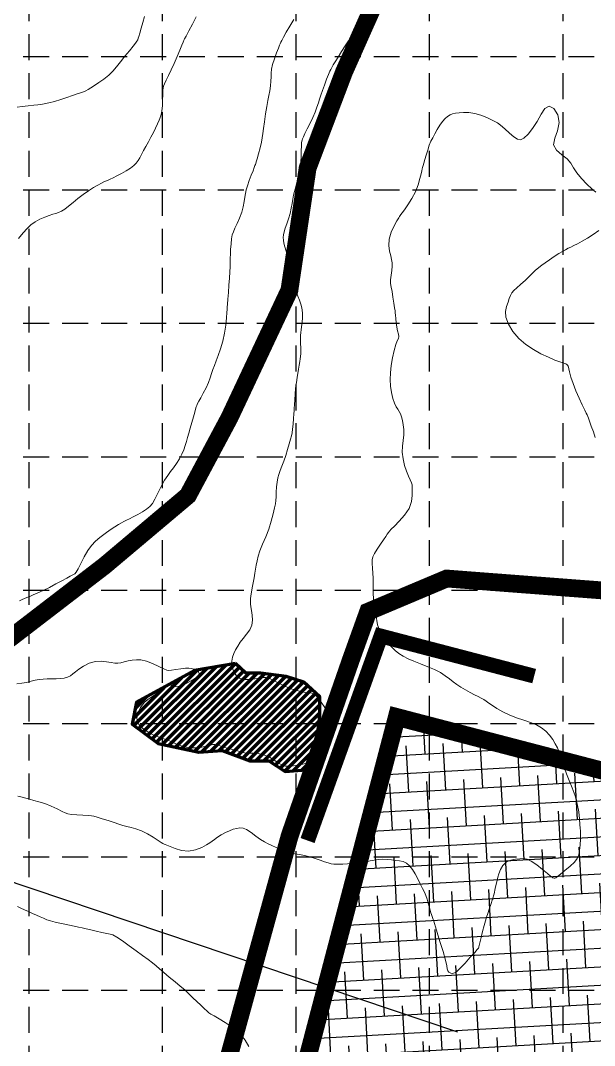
# Model space of a CAD drawing. Header units: inches. Extents: x 45655 to 51424, y 20024 to 23633.
# Drawn here: x 48714 to 49101, y 21071 to 21763 of the extents above; entities that cross this region are included whole.
import ezdxf

# ---------------------------------------------------------------- set-up
doc = ezdxf.new("R2010")
doc.units = ezdxf.units.IN
doc.header["$MEASUREMENT"] = 0
doc.linetypes.add('DASHED2', pattern=[0.375, 0.25, -0.125])
doc.linetypes.add('HIDDEN', pattern=[0.375, 0.25, -0.125])
for name, color, linetype, lineweight in [('100-Yr Floodplain', 5, 'DASHED2', 60), ('CREEK', 5, 'Continuous', 211), ('CTR', 43, 'Continuous', 9)]:
    doc.layers.add(name, color=color, linetype=linetype, lineweight=lineweight)
for name, color, linetype in [('FLOOD PLANE', 120, 'Continuous'), ('GRID', 254, 'HIDDEN'), ('SILT FENCE', 200, 'Continuous'), ('STOCKPILE', 32, 'Continuous')]:
    doc.layers.add(name, color=color, linetype=linetype)

# ---------------------------------------------------------------- blocks, each defined once
blk = doc.blocks.new('A$C28FF5051')
at = {"layer": 'STOCKPILE', "lineweight": 60, "ltscale": 30}
for p, q in [((7.62, 338.69), (185.56, 430)), ((185.56, 430), (355.29, 99.26)), ((177.36, 7.94), (7.62, 338.69)), ((355.29, 99.26), (177.36, 7.94))]:
    blk.add_line(p, q, dxfattribs=at)
at = {"layer": 'STOCKPILE', "ltscale": 30}
for p, q in [((38.07, 279.37), (186.62, 427.92)), ((44.06, 267.68), (192.62, 416.24)), ((180.39, 404.01), (164.96, 419.43)), ((199.77, 402.3), (184.81, 417.27)), ((32.07, 291.05), (155.7, 414.68)), ((153.87, 412.85), (153.28, 413.44)), ((50.06, 256), (198.62, 404.56)), ((136.19, 395.17), (129.92, 401.45)), ((162.71, 386.33), (141.6, 407.44)), ((26.07, 302.73), (119.39, 396.05)), ((189.23, 377.49), (167.13, 399.59)), ((56.05, 244.32), (204.61, 392.88)), ((118.52, 377.49), (106.55, 389.46)), ((145.03, 368.66), (122.94, 390.75)), ((215.74, 368.66), (193.65, 390.75)), ((62.05, 232.64), (210.61, 381.2)), ((171.55, 359.82), (149.45, 381.91)), ((20.08, 314.41), (83.08, 377.41)), ((100.84, 359.82), (83.19, 377.47)), ((68.04, 220.95), (216.6, 369.51)), ((74.32, 368.66), (71.51, 371.47)), ((127.36, 350.98), (105.26, 373.07)), ((198.07, 350.98), (175.97, 373.07)), ((83.16, 342.14), (61.06, 364.24)), ((153.87, 342.14), (131.77, 364.24)), ((224.58, 342.14), (202.49, 364.24)), ((14.08, 326.09), (46.76, 358.78)), ((56.64, 350.98), (48.14, 359.48)), ((74.04, 209.27), (222.6, 357.83)), ((109.68, 333.3), (87.58, 355.4)), ((180.39, 333.3), (158.29, 355.4)), ((38.97, 333.3), (24.78, 347.49)), ((65.48, 324.46), (43.39, 346.56)), ((80.03, 197.59), (228.59, 346.15)), ((136.19, 324.46), (114.1, 346.56)), ((206.9, 324.46), (184.81, 346.56)), ((8.09, 337.78), (10.45, 340.14)), ((92, 315.62), (69.9, 337.72)), ((86.03, 185.91), (234.59, 334.47)), ((162.71, 315.62), (140.61, 337.72)), ((233.42, 315.62), (211.32, 337.72)), ((47.81, 306.78), (25.71, 328.88)), ((118.52, 306.78), (96.42, 328.88)), ((189.23, 306.78), (167.13, 328.88)), ((21.29, 315.62), (17.53, 319.38)), ((74.32, 297.94), (52.23, 320.04)), ((92.02, 174.22), (240.58, 322.78)), ((145.03, 297.94), (122.94, 320.04)), ((215.74, 297.94), (193.65, 320.04)), ((100.84, 289.11), (78.74, 311.2)), ((171.55, 289.11), (149.45, 311.2)), ((242.26, 289.11), (220.16, 311.2)), ((98.02, 162.54), (246.58, 311.1)), ((56.64, 280.27), (34.55, 302.36)), ((104.01, 150.86), (252.57, 299.42)), ((127.36, 280.27), (105.26, 302.36)), ((198.07, 280.27), (175.97, 302.36)), ((255.68, 293.36), (246.68, 302.36)), ((83.16, 271.43), (61.06, 293.53)), ((153.87, 271.43), (131.77, 293.53)), ((224.58, 271.43), (202.49, 293.53)), ((109.68, 262.59), (87.58, 284.69)), ((110.01, 139.18), (258.57, 287.74)), ((180.39, 262.59), (158.29, 284.69)), ((251.1, 262.59), (229, 284.69)), ((65.48, 253.75), (43.39, 275.85)), ((136.19, 253.75), (114.1, 275.85)), ((116, 127.49), (264.56, 276.05)), ((206.9, 253.75), (184.81, 275.85)), ((274.32, 257.05), (255.52, 275.85)), ((92, 244.91), (69.9, 267.01)), ((122, 115.81), (270.56, 264.37)), ((162.71, 244.91), (140.61, 267.01)), ((233.42, 244.91), (211.32, 267.01)), ((118.52, 236.07), (96.42, 258.17)), ((189.23, 236.07), (167.13, 258.17)), ((259.94, 236.07), (237.84, 258.17)), ((145.03, 227.23), (122.94, 249.33)), ((127.99, 104.13), (276.55, 252.69)), ((215.74, 227.23), (193.65, 249.33)), ((286.45, 227.23), (264.36, 249.33)), ((74.32, 227.23), (54.8, 246.76)), ((100.84, 218.4), (78.74, 240.49)), ((133.99, 92.45), (282.55, 241.01)), ((171.55, 218.4), (149.45, 240.49)), ((242.26, 218.4), (220.16, 240.49)), ((127.36, 209.56), (105.26, 231.65)), ((139.99, 80.77), (288.54, 229.32)), ((198.07, 209.56), (175.97, 231.65)), ((268.78, 209.56), (246.68, 231.65)), ((153.87, 200.72), (131.77, 222.81)), ((224.58, 200.72), (202.49, 222.81)), ((295.29, 200.72), (273.2, 222.81)), ((145.98, 69.08), (294.54, 217.64)), ((83.16, 200.72), (73.44, 210.44)), ((109.68, 191.88), (87.58, 213.98)), ((180.39, 191.88), (158.29, 213.98)), ((251.1, 191.88), (229, 213.98)), ((136.19, 183.04), (114.1, 205.14)), ((151.98, 57.4), (300.54, 205.96)), ((206.9, 183.04), (184.81, 205.14)), ((277.62, 183.04), (255.52, 205.14)), ((162.71, 174.2), (140.61, 196.3)), ((157.97, 45.72), (306.53, 194.28)), ((233.42, 174.2), (211.32, 196.3)), ((304.13, 174.2), (282.03, 196.3)), ((118.52, 165.36), (96.42, 187.46)), ((189.23, 165.36), (167.13, 187.46)), ((259.94, 165.36), (237.84, 187.46)), ((311.59, 184.42), (308.55, 187.46)), ((163.97, 34.04), (312.53, 182.6)), ((145.03, 156.52), (122.94, 178.62)), ((215.74, 156.52), (193.65, 178.62)), ((286.45, 156.52), (264.36, 178.62)), ((171.55, 147.68), (149.45, 169.78)), ((169.96, 22.35), (318.52, 170.91)), ((242.26, 147.68), (220.16, 169.78)), ((312.97, 147.68), (290.87, 169.78)), ((127.36, 138.85), (105.26, 160.94)), ((175.96, 10.67), (324.52, 159.23)), ((198.07, 138.85), (175.97, 160.94)), ((268.78, 138.85), (246.68, 160.94)), ((330.22, 148.11), (317.39, 160.94)), ((153.87, 130.01), (131.77, 152.1)), ((224.58, 130.01), (202.49, 152.1)), ((205.19, 22.23), (330.51, 147.55)), ((295.29, 130.01), (273.2, 152.1)), ((180.39, 121.17), (158.29, 143.26)), ((251.1, 121.17), (229, 143.26)), ((321.81, 121.17), (299.71, 143.26)), ((136.19, 112.33), (114.1, 134.43)), ((206.9, 112.33), (184.81, 134.43)), ((241.5, 40.86), (336.51, 135.87)), ((277.62, 112.33), (255.52, 134.43)), ((348.33, 112.33), (326.23, 134.43)), ((162.71, 103.49), (140.61, 125.59)), ((233.42, 103.49), (211.32, 125.59)), ((304.13, 103.49), (282.03, 125.59)), ((277.82, 59.5), (342.5, 124.18)), ((189.23, 94.65), (167.13, 116.75)), ((259.94, 94.65), (237.84, 116.75)), ((330.65, 94.65), (308.55, 116.75)), ((314.13, 78.13), (348.5, 112.5)), ((215.74, 85.81), (193.65, 107.91)), ((286.45, 85.81), (264.36, 107.91)), ((347.65, 95.33), (335.07, 107.91)), ((145.03, 85.81), (129.34, 101.5)), ((171.55, 76.97), (149.45, 99.07)), ((242.26, 76.97), (220.16, 99.07)), ((312.6, 77.35), (290.87, 99.07)), ((350.44, 96.77), (354.49, 100.82)), ((198.07, 68.13), (175.97, 90.23)), ((268.78, 68.13), (246.68, 90.23)), ((324.28, 83.34), (317.39, 90.23)), ((224.58, 59.3), (202.49, 81.39)), ((289.23, 65.36), (273.2, 81.39)), ((180.39, 50.46), (158.29, 72.55)), ((251.1, 50.46), (229, 72.55)), ((300.92, 71.35), (299.71, 72.55)), ((153.87, 59.3), (147.98, 65.19)), ((206.9, 41.62), (184.81, 63.72)), ((265.87, 53.37), (255.52, 63.72)), ((230.82, 35.38), (211.32, 54.88)), ((189.23, 23.94), (167.13, 46.04)), ((242.5, 41.37), (237.84, 46.04)), ((207.46, 23.39), (193.65, 37.2)), ((184.09, 11.4), (175.97, 19.52))]:
    blk.add_line(p, q, dxfattribs=at)
at = {"layer": 'STOCKPILE', "const_width": 12}
blk.add_lwpolyline([(8.07, 339.06), (185.57, 430), (355.25, 99.24), (177.32, 8.08)], close=True, dxfattribs=at)

msp = doc.modelspace()

# ---------------------------------------------------------------- hatches: boundary and pattern name
at = {"layer": 'CREEK'}
h = msp.add_hatch(dxfattribs=at)
h.set_pattern_fill('ANSI31', color=256, scale=30, style=0)
h.paths.add_polyline_path([(48858.48, 21329.11), (48831, 21324.2), (48791.9, 21302.85), (48788.86, 21287.99), (48806.46, 21275.15), (48833.94, 21269.27), (48849.65, 21270.25), (48868.3, 21263.38), (48881.06, 21263.38), (48891.95, 21256.24), (48909.19, 21257.59), (48912.47, 21269.27), (48915.41, 21293.79), (48915.41, 21306.54), (48904.62, 21316.35), (48892.84, 21320.28), (48875.39, 21322.45), (48865.59, 21322.45)])

# ---------------------------------------------------------------- linework, layer by layer
at = {"layer": '100-Yr Floodplain', "color": 4, "const_width": 12, "flags": 128}
msp.add_lwpolyline([(50192.23, 20539.76), (50189.91, 20570.65), (50172.63, 20620.53), (50129.08, 20742.96), (50097.28, 20814.46), (50035.67, 20859.14), (49982.02, 20892.91), (49912.46, 20934.61), (49867.74, 20960.43), (49827, 20994.19), (49736.58, 21034.91), (49695.84, 21061.72), (49672.99, 21088.53), (49650.69, 21126.09), (49618.9, 21170.77), (49570.21, 21255.18), (49529.47, 21322.71), (49504.63, 21370.37), (49451.96, 21421.01), (49404.27, 21468.68), (49385.39, 21497.48), (49374.46, 21526.27), (49355.58, 21543.16), (49326.76, 21558.05), (49314.84, 21570.96), (49302.45, 21598.68), (49297.33, 21617.24), (49283.87, 21633.89), (49260.17, 21702.39), (49252.48, 21718.4), (49195.32, 21798.2), (49166.49, 21844.3), (49126.13, 21908.97), (49096.66, 21955.7), (49080, 21986.43), (49039.64, 22019.09), (49012.51, 22022.86), (49000.22, 22017.59), (48989.69, 21984.27), (48980.92, 21907.1), (48973.9, 21847.47), (48966.88, 21807.14), (48931.78, 21728.21), (48907.21, 21663.32), (48894.93, 21580.89), (48854.56, 21494.96), (48826.48, 21442.34), (48770.32, 21394.99), (48701.88, 21342.37), (48654.49, 21303.79), (48496.55, 21258.19), (48351.66, 21204.72), (48241.1, 21146.84), (48167.39, 21083.7), (48076.13, 21011.8), (48041.03, 20983.74), (47986.63, 20953.92), (47965.57, 20952.17), (47919.94, 20959.18), (47814.65, 21024.08), (47714.61, 21090.72), (47630.37, 21164.38), (47588.26, 21224.01), (47547.89, 21292.41), (47530.34, 21301.18), (47488.22, 21292.41), (47461.9, 21283.64), (47428.56, 21278.38), (47373.93, 21285.2)], dxfattribs=at)
at = {"layer": 'CREEK'}
msp.add_lwpolyline([(48858.48, 21329.11), (48831, 21324.2), (48791.9, 21302.85), (48788.86, 21287.99), (48806.46, 21275.15), (48833.94, 21269.27), (48849.65, 21270.25), (48868.3, 21263.38), (48881.06, 21263.38), (48891.95, 21256.24), (48909.19, 21257.59), (48912.47, 21269.27), (48915.41, 21293.79), (48915.41, 21306.54), (48904.62, 21316.35), (48892.84, 21320.28), (48875.39, 21322.45), (48865.59, 21322.45)], close=True, dxfattribs=at)
at = {"layer": 'CTR'}
for points, elevation in [([(48797.14, 21765.42), (48796.03, 21761.48), (48794.98, 21757.55), (48794.12, 21754.28), (48793.5, 21752.13), (48793.06, 21750.8), (48792.66, 21749.88), (48792.13, 21748.93), (48791.21, 21747.57), (48789.56, 21745.45), (48787.01, 21742.37), (48783.96, 21738.71), (48780.94, 21734.99), (48778.3, 21731.67), (48775.83, 21728.7), (48773.11, 21725.95), (48769.88, 21723.34), (48766.48, 21720.96), (48763.41, 21718.92), (48761.01, 21717.34), (48759.16, 21716.16), (48757.58, 21715.32), (48756.01, 21714.68), (48754.17, 21714.09), (48751.77, 21713.3), (48748.61, 21712.17), (48744.87, 21710.81), (48740.79, 21709.45), (48736.65, 21708.24), (48732.81, 21707.28), (48729.62, 21706.6), (48727.29, 21706.24), (48725.2, 21706.03), (48722.56, 21705.78), (48718.86, 21705.32), (48714.82, 21704.78), (48711.41, 21704.31)], 576), ([(48897.98, 21763.59), (48895.23, 21759.04), (48892.79, 21754.85), (48890.9, 21751.53), (48889.74, 21749.43), (48889.13, 21748.3), (48888.83, 21747.69), (48888.62, 21747.14), (48888.26, 21746.14), (48887.5, 21744.17), (48886.23, 21740.91), (48884.77, 21736.95), (48883.55, 21733.11), (48882.9, 21729.99), (48882.66, 21727.34), (48882.56, 21724.72), (48882.4, 21721.8), (48882.1, 21718.64), (48881.68, 21715.45), (48881.13, 21712.3), (48880.45, 21708.88), (48879.68, 21704.78), (48878.85, 21699.79), (48878.08, 21694.56), (48877.44, 21689.95), (48877.02, 21686.53), (48876.62, 21683.75), (48876.02, 21680.73), (48875.1, 21676.93), (48874.04, 21672.92), (48873.12, 21669.57), (48872.53, 21667.5), (48872.22, 21666.41), (48871.99, 21665.71), (48871.69, 21664.9), (48871.2, 21663.58), (48870.38, 21661.46), (48869.19, 21658.36), (48867.85, 21654.77), (48866.66, 21651.36), (48865.86, 21648.59), (48865.34, 21646.2), (48864.95, 21643.67), (48864.5, 21640.66), (48863.83, 21637.19), (48862.81, 21633.42), (48861.35, 21629.51), (48859.7, 21625.81), (48858.21, 21622.69), (48857.12, 21620.31), (48856.39, 21618.19), (48855.9, 21615.58), (48855.55, 21612.07), (48855.3, 21608.22), (48855.13, 21604.92), (48855.04, 21602.79), (48855, 21601.59), (48855, 21600.83), (48855.02, 21600.06), (48855.02, 21598.82), (48854.95, 21596.67), (48854.76, 21593.31), (48854.48, 21589.03), (48854.14, 21584.21), (48853.77, 21579.33), (48853.42, 21574.91), (48853.15, 21571.54), (48853.01, 21569.49), (48852.91, 21567.95), (48852.77, 21565.77), (48852.5, 21562.13), (48851.99, 21557.33), (48851.15, 21551.95), (48849.92, 21546.53), (48848.46, 21541.41), (48846.95, 21536.92), (48845.57, 21533.23), (48844.38, 21530.16), (48843.36, 21527.38), (48842.49, 21524.62), (48841.57, 21521.72), (48840.36, 21518.52), (48838.71, 21514.97), (48836.86, 21511.42), (48835.17, 21508.33), (48833.9, 21506.02), (48833.03, 21504.38), (48832.46, 21503.17), (48832.08, 21502.08), (48831.69, 21500.71), (48831.12, 21498.59), (48830.23, 21495.43), (48829.15, 21491.67), (48828.06, 21487.87), (48827.1, 21484.52), (48826.26, 21481.57), (48825.46, 21478.81), (48824.63, 21476.06), (48823.66, 21473.24), (48822.4, 21470.25), (48820.76, 21467.07), (48818.86, 21463.89), (48816.85, 21460.98), (48814.86, 21458.44), (48812.86, 21455.85), (48810.75, 21452.66), (48808.52, 21448.51)], 582), ([(48832.07, 21765.28), (48829.51, 21760.31), (48827.13, 21755.81), (48825.29, 21752.36), (48824.24, 21750.39), (48823.79, 21749.52), (48823.64, 21749.22), (48823.52, 21748.94), (48823.18, 21748.13), (48822.4, 21746.22), (48821.02, 21742.86), (48819.2, 21738.53)], 578), ([(48946.06, 21763.86), (48943.42, 21760.46), (48941.09, 21757.55), (48938.97, 21754.85), (48936.91, 21752.08), (48934.81, 21749.07), (48932.55, 21745.67), (48930.08, 21741.86), (48927.7, 21738.1), (48925.76, 21734.96), (48924.51, 21732.87), (48923.79, 21731.59), (48923.31, 21730.72), (48922.85, 21729.84), (48922.22, 21728.53), (48921.3, 21726.39), (48920.01, 21723.14), (48918.56, 21719.3), (48917.21, 21715.57), (48916.14, 21712.47), (48915.27, 21709.79), (48914.43, 21707.16), (48913.46, 21704.26), (48912.25, 21701.02), (48910.72, 21697.42)], 584), ([(48819.2, 21738.53), (48817.17, 21733.88), (48815.16, 21729.49), (48813.34, 21725.65), (48811.85, 21722.52), (48810.8, 21720.2), (48810.14, 21718.54), (48809.77, 21717.26), (48809.58, 21716.11), (48809.51, 21714.66), (48809.48, 21712.44), (48809.43, 21709.19), (48809.25, 21705.36), (48808.86, 21701.61), (48808.17, 21698.44), (48807.21, 21695.67), (48806.04, 21693), (48804.7, 21690.18), (48803.2, 21687.21), (48801.56, 21684.12), (48799.81, 21680.98), (48798.06, 21677.91), (48796.48, 21675.05), (48795.13, 21672.5), (48793.97, 21670.26), (48792.84, 21668.29), (48791.59, 21666.54), (48789.98, 21664.9), (48787.79, 21663.21), (48784.9, 21661.38), (48781.67, 21659.57), (48778.63, 21657.97), (48776.15, 21656.71), (48774.09, 21655.74), (48772.24, 21654.91), (48770.34, 21654.09), (48768.22, 21653.12), (48765.71, 21651.83), (48762.73, 21650.1), (48759.38, 21647.94), (48755.87, 21645.43), (48752.36, 21642.67), (48749.02, 21639.93), (48746.01, 21637.51), (48743.43, 21635.63), (48741.21, 21634.27), (48739.25, 21633.3), (48737.41, 21632.65), (48735.43, 21632.06), (48733.02, 21631.3), (48730, 21630.19), (48726.66, 21628.73), (48723.43, 21626.99), (48720.61, 21625), (48718.01, 21622.6), (48715.33, 21619.56), (48712.36, 21615.84)], 578), ([(49101.41, 21646.91), (49098.81, 21649.23), (49095.42, 21652.42), (49091.8, 21656.16), (49088.69, 21659.96), (49086.54, 21663.42), (49084.68, 21666.53), (49082.21, 21669.44), (49078.58, 21672.27), (49075.01, 21675.34), (49073.08, 21678.97), (49073.77, 21683.41), (49075.71, 21688.48), (49076.89, 21693.9), (49075.83, 21699.22), (49073.15, 21703.37), (49069.95, 21705.08), (49067.13, 21703.53), (49064.55, 21699.64), (49061.88, 21694.73), (49058.89, 21689.99), (49055.81, 21686.04), (49053.02, 21683.35), (49050.74, 21682.28), (49048.64, 21682.68), (49046.24, 21684.32), (49043.27, 21686.87), (49040.09, 21689.72), (49037.29, 21692.18), (49035.21, 21693.76), (49033.4, 21694.79), (49031.13, 21695.84), (49027.92, 21697.3), (49024.02, 21698.86), (49019.88, 21700.12), (49015.91, 21700.71), (49012.32, 21700.76), (49009.27, 21700.55), (49006.88, 21700.23), (49004.94, 21699.78), (49003.23, 21699.12), (49001.54, 21698.15), (48999.83, 21696.75), (48998.06, 21694.76), (48996.26, 21692.14), (48994.51, 21689.18), (48992.91, 21686.3), (48991.54, 21683.76), (48990.35, 21681.32), (48989.24, 21678.62), (48988.17, 21675.43), (48987.15, 21672.07), (48986.28, 21669.03), (48985.6, 21666.67), (48985.09, 21664.93), (48984.73, 21663.69), (48984.46, 21662.7), (48984.16, 21661.48), (48983.7, 21659.43), (48982.94, 21656.16), (48981.72, 21651.96), (48979.9, 21647.29), (48977.41, 21642.66), (48974.74, 21638.48), (48972.42, 21635.18), (48970.91, 21633.08), (48970.06, 21631.89), (48969.59, 21631.24), (48969.21, 21630.69), (48968.61, 21629.71), (48967.45, 21627.69), (48965.57, 21624.29), (48963.56, 21619.95), (48962.16, 21615.3), (48961.87, 21610.95), (48962.41, 21607.1), (48963.22, 21603.94), (48963.86, 21601.49), (48964.21, 21599.37), (48964.21, 21597.02), (48963.87, 21594.1), (48963.43, 21590.9), (48963.12, 21587.9), (48963.18, 21585.39), (48963.54, 21582.96), (48964.1, 21580.01), (48964.75, 21576.21), (48965.38, 21572.21), (48965.88, 21568.88), (48966.18, 21566.86), (48966.33, 21565.53), (48966.43, 21564.03), (48966.58, 21561.71), (48966.84, 21558.86), (48967.28, 21555.95), (48967.9, 21553.41), (48968.47, 21551.31), (48968.7, 21549.67), (48968.37, 21548.36), (48967.61, 21546.76), (48966.58, 21544.22), (48965.46, 21540.24), (48964.39, 21535.29), (48963.53, 21530.09), (48962.99, 21525.2), (48962.82, 21520.61), (48963.05, 21516.17), (48963.67, 21511.81), (48964.59, 21507.81), (48965.69, 21504.55), (48966.83, 21502.24), (48967.95, 21500.58), (48968.95, 21499.11), (48969.8, 21497.44), (48970.51, 21495.42), (48971.13, 21492.98), (48971.68, 21490.07), (48972.03, 21486.78), (48972.03, 21483.25), (48971.63, 21479.55), (48971.15, 21475.68), (48971, 21471.52), (48971.51, 21467.07), (48972.53, 21462.67), (48973.84, 21458.69), (48975.18, 21455.45), (48976.37, 21452.92), (48977.25, 21450.99), (48977.66, 21449.45), (48977.78, 21447.83), (48977.78, 21445.58), (48977.75, 21442.3), (48977.23, 21438.21), (48975.62, 21433.68), (48972.61, 21429.12), (48968.96, 21424.97), (48965.71, 21421.69), (48963.63, 21419.59), (48962.46, 21418.31), (48961.72, 21417.34), (48960.92, 21416.21), (48959.85, 21414.64), (48958.33, 21412.41), (48956.26, 21409.45), (48954.07, 21406.2), (48952.25, 21403.24), (48951.18, 21400.95), (48950.75, 21398.92), (48950.73, 21396.55), (48950.89, 21393.41), (48951.12, 21389.91), (48951.29, 21386.65), (48951.35, 21384.04), (48951.33, 21381.74), (48951.33, 21379.25), (48951.4, 21376.2), (48951.58, 21372.83), (48951.89, 21369.48), (48952.34, 21366.42), (48952.84, 21363.59), (48953.32, 21360.84), (48953.75, 21358.04), (48954.34, 21355.13), (48955.37, 21352.09), (48957.05, 21348.92), (48959.2, 21345.76), (48961.53, 21342.8), (48963.85, 21340.16), (48966.22, 21337.85), (48968.75, 21335.81), (48971.59, 21333.99), (48974.89, 21332.28), (48978.8, 21330.57), (48983.37, 21328.77), (48988.22, 21326.87), (48992.79, 21324.88), (48996.68, 21322.84), (48999.96, 21320.76), (49002.78, 21318.72), (49005.34, 21316.76), (49007.87, 21314.85), (49010.57, 21312.98), (49013.61, 21311.15), (49016.75, 21309.45), (49019.68, 21307.94), (49022.15, 21306.7), (49024.21, 21305.64), (49025.98, 21304.64), (49027.61, 21303.57), (49029.42, 21302.31), (49031.75, 21300.7), (49034.87, 21298.67), (49038.72, 21296.45), (49043.16, 21294.31), (49048.01, 21292.47), (49052.95, 21290.84), (49057.56, 21289.25), (49061.54, 21287.54), (49064.92, 21285.6), (49067.82, 21283.29), (49070.32, 21280.6), (49072.44, 21277.69), (49074.18, 21274.8), (49075.56, 21272.15), (49076.6, 21269.79), (49077.36, 21267.75), (49077.91, 21265.96), (49078.44, 21264.09), (49079.19, 21261.71), (49080.32, 21258.51), (49081.82, 21254.54), (49083.61, 21249.99), (49085.58, 21245.03), (49087.48, 21239.78), (49089.01, 21234.37), (49089.95, 21229), (49090.45, 21224.13), (49090.73, 21220.34), (49090.98, 21217.88), (49091.18, 21216.05), (49091.24, 21213.83), (49091.13, 21210.51), (49090.85, 21206.61), (49090.48, 21202.92), (49089.97, 21200), (49088.98, 21197.56), (49087.11, 21195.08), (49084.13, 21192.19), (49080.7, 21189.26), (49077.69, 21186.83), (49075.71, 21185.3), (49074.61, 21184.53), (49073.96, 21184.25), (49073.44, 21184.2), (49072.97, 21184.31), (49072.52, 21184.51), (49071.99, 21184.85), (49070.96, 21185.64), (49068.93, 21187.31), (49065.62, 21190.03), (49061.69, 21193.13), (49057.98, 21195.69), (49055.12, 21197.03), (49052.76, 21197.41), (49050.29, 21197.3), (49047.31, 21197.06), (49044.12, 21196.45), (49041.17, 21195.11), (49038.87, 21192.81), (49037.21, 21189.98), (49036.09, 21187.2), (49035.39, 21184.86), (49034.89, 21182.69), (49034.4, 21180.25), (49033.73, 21177.19), (49032.86, 21173.69), (49031.86, 21170.04), (49030.76, 21166.47), (49029.66, 21163.18), (49028.66, 21160.28), (49027.81, 21157.82), (49027.04, 21155.33), (49026.19, 21152.25), (49025.17, 21148.29), (49024.13, 21144.11), (49023.31, 21140.68), (49022.85, 21138.7), (49022.65, 21137.83), (49022.54, 21137.47), (49022.34, 21137.06), (49021.6, 21136.11), (49019.87, 21134.1), (49016.88, 21130.81), (49013.33, 21126.96), (49010.06, 21123.54), (49007.76, 21121.32), (49006.19, 21120.22), (49004.93, 21119.93), (49003.65, 21120.2), (49002.48, 21120.87), (49001.66, 21121.78), (49001.31, 21122.97), (49001.01, 21125.08), (49000.19, 21128.89), (48998.5, 21134.81), (48996.39, 21141.58), (48994.54, 21147.51), (48993.43, 21151.35), (48992.85, 21153.62), (48992.39, 21155.24), (48991.72, 21156.99), (48990.9, 21159.08), (48990.06, 21161.55), (48989.27, 21164.41), (48988.52, 21167.38), (48987.76, 21170.14), (48986.91, 21172.48), (48985.9, 21174.71), (48984.66, 21177.21), (48983.15, 21180.29), (48981.42, 21183.69), (48979.61, 21187.08), (48977.8, 21190.11), (48975.92, 21192.59), (48973.86, 21194.37), (48971.56, 21195.37), (48969.04, 21195.83), (48966.39, 21196.13), (48963.65, 21196.51), (48960.84, 21196.87), (48957.96, 21197.05), (48955.03, 21196.88), (48952.11, 21196.44), (48949.27, 21195.86), (48946.55, 21195.25), (48943.79, 21194.68), (48940.8, 21194.24), (48937.46, 21193.98), (48934.07, 21193.85), (48931.01, 21193.75), (48928.58, 21193.63), (48926.61, 21193.55), (48924.84, 21193.61), (48923.03, 21193.91), (48920.97, 21194.45), (48918.54, 21195.26), (48915.6, 21196.31), (48912.28, 21197.46), (48908.74, 21198.55), (48905.13, 21199.43), (48901.7, 21200.13), (48898.68, 21200.65), (48896.2, 21201.09), (48893.98, 21201.58), (48891.65, 21202.34), (48888.92, 21203.49), (48886, 21204.84), (48883.18, 21206.19), (48880.64, 21207.38), (48878.19, 21208.65), (48875.48, 21210.33), (48872.34, 21212.6), (48869.06, 21215), (48866.07, 21216.93), (48863.64, 21217.91), (48861.57, 21218.1), (48859.49, 21217.77), (48857.1, 21217.15), (48854.47, 21216.24), (48851.72, 21215), (48848.96, 21213.44), (48846.43, 21211.76), (48844.37, 21210.26), (48842.84, 21209.09), (48841.32, 21208.02), (48839.13, 21206.7), (48835.78, 21204.96), (48831.53, 21203.34), (48826.82, 21202.5)], 586), ([(48910.72, 21697.42), (48908.86, 21693.51), (48906.95, 21689.73), (48905.36, 21686.54), (48904.32, 21684.32), (48903.75, 21682.92), (48903.47, 21682.02), (48903.3, 21681.31), (48903.17, 21680.22), (48903.06, 21678.15), (48902.94, 21674.79), (48902.83, 21670.91), (48902.71, 21667.52), (48902.58, 21665.33), (48902.33, 21663.69), (48901.87, 21661.6), (48901.1, 21658.36), (48900.16, 21654.44), (48899.21, 21650.65), (48898.4, 21647.55), (48897.72, 21644.92), (48897.17, 21642.32), (48896.7, 21639.39), (48896.16, 21636.14), (48895.41, 21632.66), (48894.35, 21629.07), (48893.16, 21625.63), (48892.09, 21622.61), (48891.31, 21620.18), (48890.86, 21618.21), (48890.71, 21616.45), (48890.83, 21614.67), (48891.22, 21612.65), (48891.85, 21610.18), (48892.71, 21607.1), (48893.75, 21603.52), (48894.88, 21599.59), (48896.02, 21595.52), (48897.04, 21591.67), (48897.84, 21588.45), (48898.35, 21586.11), (48898.7, 21584.24), (48899.13, 21582.27), (48899.79, 21579.77), (48900.66, 21576.95), (48901.63, 21574.14), (48902.6, 21571.55), (48903.38, 21568.88), (48903.78, 21565.69), (48903.68, 21561.76), (48903.26, 21557.7), (48902.79, 21554.33), (48902.51, 21552.19), (48902.39, 21550.57), (48902.4, 21548.49), (48902.46, 21545.28), (48902.53, 21541.54), (48902.54, 21538.26), (48902.47, 21536.07), (48902.28, 21534.51), (48901.97, 21532.8), (48901.52, 21530.37), (48901.02, 21527.48), (48900.53, 21524.59), (48900.14, 21522.09), (48899.84, 21520.07), (48899.62, 21518.6), (48899.44, 21517.56), (48899.28, 21516.39), (48899.09, 21514.32), (48898.85, 21510.95), (48898.58, 21507.01), (48898.34, 21503.56), (48898.18, 21501.29), (48898.04, 21499.57), (48897.88, 21497.45), (48897.64, 21494.23), (48897.36, 21490.5), (48897.05, 21487.11), (48896.71, 21484.68), (48896.29, 21482.68), (48895.67, 21480.37), (48894.81, 21477.17), (48893.73, 21473.33), (48892.49, 21469.33), (48891.17, 21465.55), (48889.87, 21462.13), (48888.69, 21459.16), (48887.77, 21456.63), (48887.08, 21454.19), (48886.6, 21451.44), (48886.3, 21448.11), (48886.1, 21444.6), (48885.95, 21441.48), (48885.77, 21439.08), (48885.44, 21436.83), (48884.86, 21434), (48883.93, 21429.98), (48882.63, 21425.07), (48880.94, 21419.75), (48878.92, 21414.45), (48876.86, 21409.47), (48875.08, 21405.06), (48873.86, 21401.39), (48873.08, 21398.28), (48872.53, 21395.47), (48872.06, 21392.73), (48871.59, 21389.91), (48871.08, 21386.86), (48870.49, 21383.53), (48869.9, 21380.18), (48869.39, 21377.16), (48869, 21374.72), (48868.75, 21372.73), (48868.63, 21370.96), (48868.67, 21369.18), (48868.86, 21367.17), (48869.26, 21364.71), (48869.81, 21361.67), (48870.12, 21358.26), (48869.69, 21354.84), (48868.22, 21351.66), (48866.07, 21348.73), (48863.78, 21345.96), (48861.77, 21343.32), (48860.08, 21340.76), (48858.65, 21338.26), (48857.45, 21335.79), (48856.57, 21333.29), (48856.14, 21330.7), (48856.25, 21327.98), (48856.87, 21325.29), (48857.9, 21322.8), (48859.31, 21320.71), (48861.28, 21319.16), (48864.05, 21318.32), (48867.69, 21318.25), (48871.57, 21318.66), (48874.88, 21319.18), (48877.03, 21319.48), (48878.28, 21319.58), (48879.09, 21319.56), (48879.91, 21319.44), (48881.17, 21319.02), (48883.28, 21318.05), (48886.51, 21316.38), (48890.52, 21314.37), (48894.8, 21312.45), (48898.94, 21311.02), (48902.67, 21310.07), (48905.77, 21309.51), (48908.16, 21309.22), (48909.97, 21308.95), (48911.49, 21308.39), (48912.94, 21307.28), (48914.52, 21305.47), (48916.42, 21302.83), (48918.72, 21299.37), (48921.03, 21295.65), (48922.88, 21292.4), (48923.92, 21290.13), (48924.28, 21288.63), (48924.28, 21287.48), (48924.14, 21286.3), (48923.95, 21284.73), (48923.78, 21282.46), (48923.54, 21279.26), (48922.88, 21275.52), (48921.27, 21271.69), (48918.44, 21268.23), (48914.72, 21265.32), (48910.66, 21263.13), (48906.71, 21261.71), (48903.12, 21260.9), (48900.04, 21260.43), (48897.59, 21260.07), (48895.61, 21259.82), (48893.9, 21259.71), (48892.22, 21259.84), (48890.33, 21260.39), (48887.98, 21261.61), (48884.99, 21263.56), (48881.48, 21265.74), (48877.68, 21267.47), (48873.81, 21268.28), (48870.16, 21268.45), (48867.05, 21268.47), (48864.62, 21268.73), (48862.43, 21269.26), (48859.88, 21270.01), (48856.58, 21270.9), (48853, 21271.85), (48849.85, 21272.79), (48847.59, 21273.61), (48846, 21274.21), (48844.64, 21274.47), (48843.11, 21274.29), (48841.22, 21273.81), (48838.8, 21273.18), (48835.8, 21272.58), (48832.46, 21272.15), (48829.16, 21272.03), (48826.15, 21272.32), (48823.36, 21272.98), (48820.65, 21273.96), (48817.91, 21275.14), (48815.28, 21276.33), (48812.91, 21277.34), (48810.86, 21278.03), (48808.86, 21278.63), (48806.49, 21279.46), (48803.5, 21280.76), (48800.2, 21282.44), (48797.03, 21284.4), (48794.41, 21286.53), (48792.66, 21289.01), (48792.06, 21292.03), (48792.8, 21295.68), (48794.56, 21299.43), (48796.9, 21302.63), (48799.46, 21304.82), (48802.14, 21306.51), (48804.88, 21308.39), (48807.63, 21310.91), (48810.24, 21313.4), (48812.54, 21314.88), (48814.46, 21314.75), (48816.38, 21313.83), (48818.75, 21313.25), (48821.87, 21313.86), (48825.38, 21315.42), (48828.77, 21317.36), (48831.56, 21319.23), (48833.44, 21320.91), (48834.15, 21322.34), (48833.56, 21323.51), (48832.12, 21324.44), (48830.41, 21325.16), (48828.83, 21325.68), (48827.12, 21325.95), (48824.8, 21325.9), (48821.65, 21325.52), (48818.27, 21324.96), (48815.42, 21324.47), (48813.65, 21324.25), (48812.22, 21324.49), (48810.19, 21325.39), (48806.85, 21327.03), (48802.67, 21328.93), (48798.47, 21330.54), (48794.85, 21331.39), (48791.74, 21331.58), (48788.93, 21331.31), (48786.2, 21330.76), (48783.62, 21330.12), (48781.28, 21329.58), (48779.2, 21329.29), (48777.12, 21329.29), (48774.68, 21329.6), (48771.62, 21330.17), (48768.02, 21330.59), (48764.08, 21330.36), (48760.01, 21329.17), (48756.18, 21327.32), (48752.97, 21325.29), (48750.65, 21323.49), (48748.9, 21321.97), (48747.26, 21320.75), (48745.35, 21319.82), (48743.1, 21319.16), (48740.51, 21318.81), (48737.62, 21318.7), (48734.6, 21318.73), (48731.63, 21318.73), (48728.85, 21318.56), (48726.2, 21318.22), (48723.53, 21317.69), (48720.73, 21317.01), (48717.73, 21316.28), (48714.51, 21315.66), (48711.08, 21315.24)], 584), ([(49101.06, 21481.51), (49099.84, 21485.31), (49098.46, 21489.22), (49097.24, 21492.48), (49096.47, 21494.55), (49096.05, 21495.67), (49095.82, 21496.29), (49095.59, 21496.86), (49095.1, 21497.92), (49094.1, 21500.01), (49092.39, 21503.49), (49090.27, 21508), (49088.1, 21512.97), (49086.21, 21517.9), (49084.71, 21522.3), (49083.73, 21525.7), (49083.27, 21527.84), (49083.1, 21529), (49082.92, 21529.7), (49082.5, 21530.31), (49081.89, 21530.85), (49081.22, 21531.24), (49080.52, 21531.46), (49079.38, 21531.77), (49077.29, 21532.44), (49073.9, 21533.74), (49069.51, 21535.62), (49064.54, 21537.99), (49059.39, 21540.83), (49054.35, 21544.2), (49049.69, 21548.23), (49045.65, 21552.94), (49042.59, 21557.91), (49040.83, 21562.61), (49040.56, 21566.59), (49041.26, 21569.94), (49042.31, 21572.78), (49043.18, 21575.25), (49043.99, 21577.38), (49044.96, 21579.18), (49046.33, 21580.72), (49048.23, 21582.38), (49050.79, 21584.62), (49054, 21587.7), (49057.45, 21591.09), (49060.56, 21594.11), (49062.99, 21596.25), (49065.09, 21597.85), (49067.41, 21599.44), (49070.31, 21601.42), (49073.5, 21603.57), (49076.53, 21605.55), (49079.04, 21607.05), (49081.12, 21608.19), (49082.95, 21609.12), (49084.75, 21609.99), (49086.72, 21610.98), (49089.16, 21612.23), (49092.22, 21613.86), (49095.8, 21615.91), (49099.68, 21618.37), (49103.61, 21621.17)], 586), ([(48808.52, 21448.51), (48806.3, 21444.03), (48804.29, 21439.99), (48802.55, 21437.03), (48800.8, 21434.87), (48798.64, 21433.07), (48795.8, 21431.27), (48792.65, 21429.52), (48789.63, 21427.95), (48787.13, 21426.69), (48785.07, 21425.65), (48783.3, 21424.74), (48781.61, 21423.84), (48779.72, 21422.75), (48777.3, 21421.25), (48774.15, 21419.17), (48770.62, 21416.72), (48767.18, 21414.13), (48764.17, 21411.53), (48761.52, 21408.66), (48759.04, 21405.17), (48756.59, 21400.88), (48754.33, 21396.49), (48752.46, 21392.86), (48751.13, 21390.66), (48750.18, 21389.57), (48749.37, 21389.04), (48748.45, 21388.56), (48747.07, 21387.84), (48744.84, 21386.66), (48741.52, 21384.85), (48737.45, 21382.66), (48733.12, 21380.4), (48728.99, 21378.35), (48725.29, 21376.61), (48722.19, 21375.24), (48719.81, 21374.26), (48717.95, 21373.51), (48716.37, 21372.83), (48714.8, 21372.09), (48712.97, 21371.21)], 582), ([(48826.82, 21202.5), (48822.09, 21202.94), (48817.83, 21204.17), (48814.48, 21205.49), (48812.38, 21206.36), (48811.19, 21206.86), (48810.45, 21207.2), (48809.69, 21207.61), (48808.47, 21208.35), (48806.38, 21209.69), (48803.16, 21211.75), (48799.24, 21214.1), (48795.18, 21216.16), (48791.47, 21217.52), (48788.17, 21218.36), (48785.26, 21219.01), (48782.62, 21219.74), (48779.9, 21220.66), (48776.67, 21221.76), (48772.69, 21223.04), (48768.6, 21224.3), (48765.23, 21225.33), (48763.1, 21225.95), (48761.45, 21226.28), (48759.2, 21226.48), (48755.65, 21226.68), (48751.52, 21226.93), (48747.9, 21227.22), (48745.54, 21227.57), (48743.79, 21228.18), (48741.62, 21229.24), (48738.29, 21230.87), (48734.19, 21232.77), (48729.93, 21234.5), (48726.08, 21235.77), (48722.7, 21236.67), (48719.79, 21237.4), (48717.25, 21238.13), (48714.73, 21238.83), (48711.84, 21239.47)], 586), ([(48867.6, 21070.68), (48865.03, 21074.81), (48862.29, 21078.35), (48859.23, 21081.39), (48855.67, 21084.19), (48851.57, 21086.92), (48847.47, 21089.37), (48844.15, 21091.27), (48842.05, 21092.47), (48840.7, 21093.37), (48839.37, 21094.49), (48837.48, 21096.25), (48835.12, 21098.5), (48832.51, 21100.99), (48829.91, 21103.48), (48827.56, 21105.72), (48825.76, 21107.45), (48824.56, 21108.61), (48823.36, 21109.7), (48821.34, 21111.4), (48817.99, 21114.16), (48813.96, 21117.47), (48810.19, 21120.61), (48807.34, 21123.08), (48805.05, 21125.09), (48802.65, 21127.07), (48799.63, 21129.37), (48795.94, 21132.08), (48791.63, 21135.19), (48786.89, 21138.63), (48782.29, 21141.91), (48778.5, 21144.44), (48775.95, 21145.86), (48774, 21146.49), (48771.72, 21146.92), (48768.47, 21147.57), (48764.67, 21148.4), (48760.98, 21149.23), (48757.9, 21149.95), (48755.23, 21150.58), (48752.63, 21151.17), (48749.79, 21151.81), (48746.73, 21152.46), (48743.47, 21153.14), (48740.13, 21153.85), (48736.88, 21154.59), (48733.92, 21155.36), (48731.4, 21156.19), (48729.14, 21157.1), (48726.85, 21158.11), (48724.36, 21159.21), (48721.7, 21160.38), (48719, 21161.61), (48716.37, 21162.85), (48713.86, 21164.02), (48711.51, 21165.1)], 588)]:
    msp.add_lwpolyline(points, dxfattribs=dict(at, elevation=elevation))
at = {"layer": 'FLOOD PLANE', "color": 4}
for p, q in [((48968.43, 21807.79), (48933.32, 21728.87)), ((48933.32, 21728.87), (48908.76, 21663.98)), ((48908.76, 21663.98), (48896.47, 21581.55)), ((48896.47, 21581.55), (48856.11, 21495.61)), ((48856.11, 21495.61), (48828.03, 21442.99)), ((48828.03, 21442.99), (48771.87, 21395.64)), ((48771.87, 21395.64), (48703.42, 21343.03))]:
    msp.add_line(p, q, dxfattribs=at)
at = {"layer": 'GRID', "linetype": 'HIDDEN', "ltscale": 70}
for p, q in [((48719.24, 23538.55), (48719.24, 20388.15)), ((48809.24, 23538.55), (48809.24, 20388.15)), ((48899.24, 23538.55), (48899.24, 20388.15)), ((48989.24, 23538.55), (48989.24, 20388.15)), ((49079.24, 23538.55), (49079.24, 20388.15)), ((45749.24, 21738.55), (51329.24, 21738.55)), ((45749.24, 21648.55), (51329.24, 21648.55)), ((45749.24, 21558.55), (51329.24, 21558.55)), ((45749.24, 21468.55), (51329.24, 21468.55)), ((45749.24, 21378.55), (51329.24, 21378.55)), ((45749.24, 21288.55), (51329.24, 21288.55)), ((45749.24, 21198.55), (51329.24, 21198.55)), ((45749.24, 21108.55), (51329.24, 21108.55))]:
    msp.add_line(p, q, dxfattribs=at)
at = {"layer": 'SILT FENCE', "color": 7}
msp.add_lwpolyline([(49008.58, 21080.24), (47020.77, 21750.04)], dxfattribs=at)
at = {"layer": 'SILT FENCE', "color": 1, "linetype": 'HIDDEN', "ltscale": 230, "const_width": 12}
msp.add_lwpolyline([(48753.36, 20697.8), (48895.11, 21212.8), (48936.46, 21331.8), (48948.03, 21364.03), (49000.95, 21386.34), (49130.77, 21376.42), (49240.83, 21339.08), (49351.43, 21272.03), (49402.2, 21219.48), (49429.4, 21132.5), (49419.21, 20708.13)], close=True, dxfattribs=at)
at = {"layer": 'SILT FENCE', "const_width": 10}
msp.add_lwpolyline([(48907.15, 21209.59), (48956.63, 21347.54), (49059.93, 21320.51)], dxfattribs=at)

# ---------------------------------------------------------------- block references
at = {"layer": 'STOCKPILE', "rotation": 318.2318783207714}
msp.add_blockref('A$C28FF5051', (48735.47, 21045.41), dxfattribs=at)

doc.saveas('drawing.dxf')
